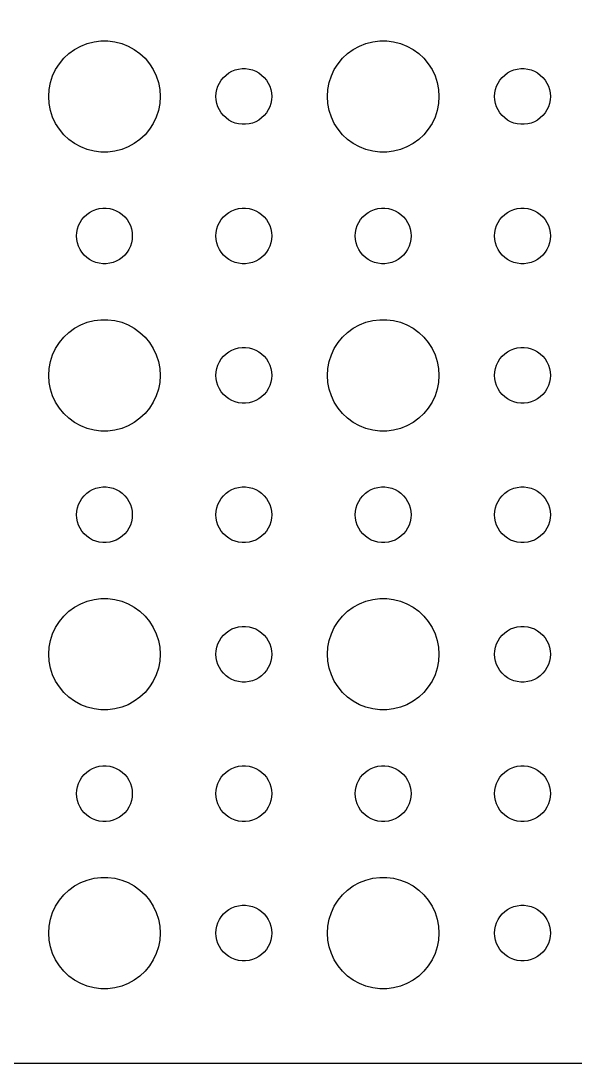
# Model space of a CAD drawing. Extents: x -112 to 112, y -112 to 112.
# Drawn here: x -4.5 to 25.3, y -112 to -55.9 of the extents above; entities that cross this region are included whole.
import ezdxf

# ---------------------------------------------------------------- set-up
doc = ezdxf.new("R2010")
doc.units = 0
doc.layers.get('0').update_dxf_attribs({"linetype": 'CONTINUOUS'})

msp = doc.modelspace()

# ---------------------------------------------------------------- linework, layer by layer
msp.add_lwpolyline([(-107, -111.997), (107, -111.997), (107, -111.99), (107.314, -111.99), (107.937, -111.911), (108.545, -111.755), (109.129, -111.524), (109.679, -111.222), (110.187, -110.853), (110.645, -110.423), (111.045, -109.939), (111.382, -109.409), (111.649, -108.841), (111.843, -108.243), (111.961, -107.627), (112, -107), (112, 107)])
for points in [[(-0.18837, -62.9941), (-0.56214, -62.9469), (-0.92705, -62.8532), (-1.27734, -62.7145), (-1.60748, -62.533), (-1.91227, -62.3115), (-2.18691, -62.0536), (-2.42705, -61.7634), (-2.62892, -61.4453), (-2.78933, -61.1044), (-2.90575, -60.7461), (-2.97634, -60.376), (-3, -60), (-2.97634, -59.624), (-2.90575, -59.2539), (-2.78933, -58.8956), (-2.62892, -58.5547), (-2.42705, -58.2366), (-2.18691, -57.9464), (-1.91227, -57.6885), (-1.60748, -57.467), (-1.27734, -57.2855), (-0.92705, -57.1468), (-0.56214, -57.0531), (-0.18837, -57.0059), (0.18837, -57.0059), (0.56214, -57.0531), (0.92705, -57.1468), (1.27734, -57.2855), (1.60748, -57.467), (1.91227, -57.6885), (2.18691, -57.9464), (2.42705, -58.2366), (2.62892, -58.5547), (2.78933, -58.8956), (2.90575, -59.2539), (2.97634, -59.624), (3, -60), (2.97634, -60.376), (2.90575, -60.7461), (2.78933, -61.1044), (2.62892, -61.4453), (2.42705, -61.7634), (2.18691, -62.0536), (1.91227, -62.3115), (1.60748, -62.533), (1.27734, -62.7145), (0.92705, -62.8532), (0.56214, -62.9469), (0.18837, -62.9941)], [(14.8116, -62.9941), (14.4379, -62.9469), (14.0729, -62.8532), (13.7227, -62.7145), (13.3925, -62.533), (13.0877, -62.3115), (12.8131, -62.0536), (12.5729, -61.7634), (12.3711, -61.4453), (12.2107, -61.1044), (12.0943, -60.7461), (12.0237, -60.376), (12, -60), (12.0237, -59.624), (12.0943, -59.2539), (12.2107, -58.8956), (12.3711, -58.5547), (12.5729, -58.2366), (12.8131, -57.9464), (13.0877, -57.6885), (13.3925, -57.467), (13.7227, -57.2855), (14.0729, -57.1468), (14.4379, -57.0531), (14.8116, -57.0059), (15.1884, -57.0059), (15.5621, -57.0531), (15.9271, -57.1468), (16.2773, -57.2855), (16.6075, -57.467), (16.9123, -57.6885), (17.1869, -57.9464), (17.4271, -58.2366), (17.6289, -58.5547), (17.7893, -58.8956), (17.9057, -59.2539), (17.9763, -59.624), (18, -60), (17.9763, -60.376), (17.9057, -60.7461), (17.7893, -61.1044), (17.6289, -61.4453), (17.4271, -61.7634), (17.1869, -62.0536), (16.9123, -62.3115), (16.6075, -62.533), (16.2773, -62.7145), (15.9271, -62.8532), (15.5621, -62.9469), (15.1884, -62.9941)], [(7.40581, -61.497), (7.21893, -61.4734), (7.03647, -61.4266), (6.86133, -61.3572), (6.69626, -61.2665), (6.54386, -61.1558), (6.40655, -61.0268), (6.28647, -60.8817), (6.18554, -60.7226), (6.10534, -60.5522), (6.04713, -60.373), (6.01183, -60.188), (6, -60), (6.01183, -59.812), (6.04713, -59.627), (6.10534, -59.4478), (6.18554, -59.2774), (6.28647, -59.1183), (6.40655, -58.9732), (6.54386, -58.8442), (6.69626, -58.7335), (6.86133, -58.6428), (7.03647, -58.5734), (7.21893, -58.5266), (7.40581, -58.503), (7.59419, -58.503), (7.78107, -58.5266), (7.96353, -58.5734), (8.13867, -58.6428), (8.30374, -58.7335), (8.45614, -58.8442), (8.59345, -58.9732), (8.71353, -59.1183), (8.81446, -59.2774), (8.89466, -59.4478), (8.95287, -59.627), (8.98817, -59.812), (9, -60), (8.98817, -60.188), (8.95287, -60.373), (8.89466, -60.5522), (8.81446, -60.7226), (8.71353, -60.8817), (8.59345, -61.0268), (8.45614, -61.1558), (8.30374, -61.2665), (8.13867, -61.3572), (7.96353, -61.4266), (7.78107, -61.4734), (7.59419, -61.497)], [(22.4058, -61.497), (22.2189, -61.4734), (22.0365, -61.4266), (21.8613, -61.3572), (21.6963, -61.2665), (21.5439, -61.1558), (21.4065, -61.0268), (21.2865, -60.8817), (21.1855, -60.7226), (21.1053, -60.5522), (21.0471, -60.373), (21.0118, -60.188), (21, -60), (21.0118, -59.812), (21.0471, -59.627), (21.1053, -59.4478), (21.1855, -59.2774), (21.2865, -59.1183), (21.4065, -58.9732), (21.5439, -58.8442), (21.6963, -58.7335), (21.8613, -58.6428), (22.0365, -58.5734), (22.2189, -58.5266), (22.4058, -58.503), (22.5942, -58.503), (22.7811, -58.5266), (22.9635, -58.5734), (23.1387, -58.6428), (23.3037, -58.7335), (23.4561, -58.8442), (23.5935, -58.9732), (23.7135, -59.1183), (23.8145, -59.2774), (23.8947, -59.4478), (23.9529, -59.627), (23.9882, -59.812), (24, -60), (23.9882, -60.188), (23.9529, -60.373), (23.8947, -60.5522), (23.8145, -60.7226), (23.7135, -60.8817), (23.5935, -61.0268), (23.4561, -61.1558), (23.3037, -61.2665), (23.1387, -61.3572), (22.9635, -61.4266), (22.7811, -61.4734), (22.5942, -61.497)], [(-0.09419, -68.997), (-0.28107, -68.9734), (-0.46353, -68.9266), (-0.63867, -68.8572), (-0.80374, -68.7665), (-0.95614, -68.6558), (-1.09345, -68.5268), (-1.21353, -68.3817), (-1.31446, -68.2226), (-1.39466, -68.0522), (-1.45287, -67.873), (-1.48817, -67.688), (-1.5, -67.5), (-1.48817, -67.312), (-1.45287, -67.127), (-1.39466, -66.9478), (-1.31446, -66.7774), (-1.21353, -66.6183), (-1.09345, -66.4732), (-0.95614, -66.3442), (-0.80374, -66.2335), (-0.63867, -66.1428), (-0.46353, -66.0734), (-0.28107, -66.0266), (-0.09419, -66.003), (0.09419, -66.003), (0.28107, -66.0266), (0.46353, -66.0734), (0.63867, -66.1428), (0.80374, -66.2335), (0.95614, -66.3442), (1.09345, -66.4732), (1.21353, -66.6183), (1.31446, -66.7774), (1.39466, -66.9478), (1.45287, -67.127), (1.48817, -67.312), (1.5, -67.5), (1.48817, -67.688), (1.45287, -67.873), (1.39466, -68.0522), (1.31446, -68.2226), (1.21353, -68.3817), (1.09345, -68.5268), (0.95614, -68.6558), (0.80374, -68.7665), (0.63867, -68.8572), (0.46353, -68.9266), (0.28107, -68.9734), (0.09419, -68.997)], [(7.40581, -68.997), (7.21893, -68.9734), (7.03647, -68.9266), (6.86133, -68.8572), (6.69626, -68.7665), (6.54386, -68.6558), (6.40655, -68.5268), (6.28647, -68.3817), (6.18554, -68.2226), (6.10534, -68.0522), (6.04713, -67.873), (6.01183, -67.688), (6, -67.5), (6.01183, -67.312), (6.04713, -67.127), (6.10534, -66.9478), (6.18554, -66.7774), (6.28647, -66.6183), (6.40655, -66.4732), (6.54386, -66.3442), (6.69626, -66.2335), (6.86133, -66.1428), (7.03647, -66.0734), (7.21893, -66.0266), (7.40581, -66.003), (7.59419, -66.003), (7.78107, -66.0266), (7.96353, -66.0734), (8.13867, -66.1428), (8.30374, -66.2335), (8.45614, -66.3442), (8.59345, -66.4732), (8.71353, -66.6183), (8.81446, -66.7774), (8.89466, -66.9478), (8.95287, -67.127), (8.98817, -67.312), (9, -67.5), (8.98817, -67.688), (8.95287, -67.873), (8.89466, -68.0522), (8.81446, -68.2226), (8.71353, -68.3817), (8.59345, -68.5268), (8.45614, -68.6558), (8.30374, -68.7665), (8.13867, -68.8572), (7.96353, -68.9266), (7.78107, -68.9734), (7.59419, -68.997)], [(14.9058, -68.997), (14.7189, -68.9734), (14.5365, -68.9266), (14.3613, -68.8572), (14.1963, -68.7665), (14.0439, -68.6558), (13.9065, -68.5268), (13.7865, -68.3817), (13.6855, -68.2226), (13.6053, -68.0522), (13.5471, -67.873), (13.5118, -67.688), (13.5, -67.5), (13.5118, -67.312), (13.5471, -67.127), (13.6053, -66.9478), (13.6855, -66.7774), (13.7865, -66.6183), (13.9065, -66.4732), (14.0439, -66.3442), (14.1963, -66.2335), (14.3613, -66.1428), (14.5365, -66.0734), (14.7189, -66.0266), (14.9058, -66.003), (15.0942, -66.003), (15.2811, -66.0266), (15.4635, -66.0734), (15.6387, -66.1428), (15.8037, -66.2335), (15.9561, -66.3442), (16.0935, -66.4732), (16.2135, -66.6183), (16.3145, -66.7774), (16.3947, -66.9478), (16.4529, -67.127), (16.4882, -67.312), (16.5, -67.5), (16.4882, -67.688), (16.4529, -67.873), (16.3947, -68.0522), (16.3145, -68.2226), (16.2135, -68.3817), (16.0935, -68.5268), (15.9561, -68.6558), (15.8037, -68.7665), (15.6387, -68.8572), (15.4635, -68.9266), (15.2811, -68.9734), (15.0942, -68.997)], [(22.4058, -68.997), (22.2189, -68.9734), (22.0365, -68.9266), (21.8613, -68.8572), (21.6963, -68.7665), (21.5439, -68.6558), (21.4065, -68.5268), (21.2865, -68.3817), (21.1855, -68.2226), (21.1053, -68.0522), (21.0471, -67.873), (21.0118, -67.688), (21, -67.5), (21.0118, -67.312), (21.0471, -67.127), (21.1053, -66.9478), (21.1855, -66.7774), (21.2865, -66.6183), (21.4065, -66.4732), (21.5439, -66.3442), (21.6963, -66.2335), (21.8613, -66.1428), (22.0365, -66.0734), (22.2189, -66.0266), (22.4058, -66.003), (22.5942, -66.003), (22.7811, -66.0266), (22.9635, -66.0734), (23.1387, -66.1428), (23.3037, -66.2335), (23.4561, -66.3442), (23.5935, -66.4732), (23.7135, -66.6183), (23.8145, -66.7774), (23.8947, -66.9478), (23.9529, -67.127), (23.9882, -67.312), (24, -67.5), (23.9882, -67.688), (23.9529, -67.873), (23.8947, -68.0522), (23.8145, -68.2226), (23.7135, -68.3817), (23.5935, -68.5268), (23.4561, -68.6558), (23.3037, -68.7665), (23.1387, -68.8572), (22.9635, -68.9266), (22.7811, -68.9734), (22.5942, -68.997)], [(-0.18837, -77.9941), (-0.56214, -77.9469), (-0.92705, -77.8532), (-1.27734, -77.7145), (-1.60748, -77.533), (-1.91227, -77.3115), (-2.18691, -77.0536), (-2.42705, -76.7634), (-2.62892, -76.4453), (-2.78933, -76.1044), (-2.90575, -75.7461), (-2.97634, -75.376), (-3, -75), (-2.97634, -74.624), (-2.90575, -74.2539), (-2.78933, -73.8956), (-2.62892, -73.5547), (-2.42705, -73.2366), (-2.18691, -72.9464), (-1.91227, -72.6885), (-1.60748, -72.467), (-1.27734, -72.2855), (-0.92705, -72.1468), (-0.56214, -72.0531), (-0.18837, -72.0059), (0.18837, -72.0059), (0.56214, -72.0531), (0.92705, -72.1468), (1.27734, -72.2855), (1.60748, -72.467), (1.91227, -72.6885), (2.18691, -72.9464), (2.42705, -73.2366), (2.62892, -73.5547), (2.78933, -73.8956), (2.90575, -74.2539), (2.97634, -74.624), (3, -75), (2.97634, -75.376), (2.90575, -75.7461), (2.78933, -76.1044), (2.62892, -76.4453), (2.42705, -76.7634), (2.18691, -77.0536), (1.91227, -77.3115), (1.60748, -77.533), (1.27734, -77.7145), (0.92705, -77.8532), (0.56214, -77.9469), (0.18837, -77.9941)], [(14.8116, -77.9941), (14.4379, -77.9469), (14.0729, -77.8532), (13.7227, -77.7145), (13.3925, -77.533), (13.0877, -77.3115), (12.8131, -77.0536), (12.5729, -76.7634), (12.3711, -76.4453), (12.2107, -76.1044), (12.0943, -75.7461), (12.0237, -75.376), (12, -75), (12.0237, -74.624), (12.0943, -74.2539), (12.2107, -73.8956), (12.3711, -73.5547), (12.5729, -73.2366), (12.8131, -72.9464), (13.0877, -72.6885), (13.3925, -72.467), (13.7227, -72.2855), (14.0729, -72.1468), (14.4379, -72.0531), (14.8116, -72.0059), (15.1884, -72.0059), (15.5621, -72.0531), (15.9271, -72.1468), (16.2773, -72.2855), (16.6075, -72.467), (16.9123, -72.6885), (17.1869, -72.9464), (17.4271, -73.2366), (17.6289, -73.5547), (17.7893, -73.8956), (17.9057, -74.2539), (17.9763, -74.624), (18, -75), (17.9763, -75.376), (17.9057, -75.7461), (17.7893, -76.1044), (17.6289, -76.4453), (17.4271, -76.7634), (17.1869, -77.0536), (16.9123, -77.3115), (16.6075, -77.533), (16.2773, -77.7145), (15.9271, -77.8532), (15.5621, -77.9469), (15.1884, -77.9941)], [(7.40581, -76.497), (7.21893, -76.4734), (7.03647, -76.4266), (6.86133, -76.3572), (6.69626, -76.2665), (6.54386, -76.1558), (6.40655, -76.0268), (6.28647, -75.8817), (6.18554, -75.7226), (6.10534, -75.5522), (6.04713, -75.373), (6.01183, -75.188), (6, -75), (6.01183, -74.812), (6.04713, -74.627), (6.10534, -74.4478), (6.18554, -74.2774), (6.28647, -74.1183), (6.40655, -73.9732), (6.54386, -73.8442), (6.69626, -73.7335), (6.86133, -73.6428), (7.03647, -73.5734), (7.21893, -73.5266), (7.40581, -73.503), (7.59419, -73.503), (7.78107, -73.5266), (7.96353, -73.5734), (8.13867, -73.6428), (8.30374, -73.7335), (8.45614, -73.8442), (8.59345, -73.9732), (8.71353, -74.1183), (8.81446, -74.2774), (8.89466, -74.4478), (8.95287, -74.627), (8.98817, -74.812), (9, -75), (8.98817, -75.188), (8.95287, -75.373), (8.89466, -75.5522), (8.81446, -75.7226), (8.71353, -75.8817), (8.59345, -76.0268), (8.45614, -76.1558), (8.30374, -76.2665), (8.13867, -76.3572), (7.96353, -76.4266), (7.78107, -76.4734), (7.59419, -76.497)], [(22.4058, -76.497), (22.2189, -76.4734), (22.0365, -76.4266), (21.8613, -76.3572), (21.6963, -76.2665), (21.5439, -76.1558), (21.4065, -76.0268), (21.2865, -75.8817), (21.1855, -75.7226), (21.1053, -75.5522), (21.0471, -75.373), (21.0118, -75.188), (21, -75), (21.0118, -74.812), (21.0471, -74.627), (21.1053, -74.4478), (21.1855, -74.2774), (21.2865, -74.1183), (21.4065, -73.9732), (21.5439, -73.8442), (21.6963, -73.7335), (21.8613, -73.6428), (22.0365, -73.5734), (22.2189, -73.5266), (22.4058, -73.503), (22.5942, -73.503), (22.7811, -73.5266), (22.9635, -73.5734), (23.1387, -73.6428), (23.3037, -73.7335), (23.4561, -73.8442), (23.5935, -73.9732), (23.7135, -74.1183), (23.8145, -74.2774), (23.8947, -74.4478), (23.9529, -74.627), (23.9882, -74.812), (24, -75), (23.9882, -75.188), (23.9529, -75.373), (23.8947, -75.5522), (23.8145, -75.7226), (23.7135, -75.8817), (23.5935, -76.0268), (23.4561, -76.1558), (23.3037, -76.2665), (23.1387, -76.3572), (22.9635, -76.4266), (22.7811, -76.4734), (22.5942, -76.497)], [(-0.09419, -83.997), (-0.28107, -83.9734), (-0.46353, -83.9266), (-0.63867, -83.8572), (-0.80374, -83.7665), (-0.95614, -83.6558), (-1.09345, -83.5268), (-1.21353, -83.3817), (-1.31446, -83.2226), (-1.39466, -83.0522), (-1.45287, -82.873), (-1.48817, -82.688), (-1.5, -82.5), (-1.48817, -82.312), (-1.45287, -82.127), (-1.39466, -81.9478), (-1.31446, -81.7774), (-1.21353, -81.6183), (-1.09345, -81.4732), (-0.95614, -81.3442), (-0.80374, -81.2335), (-0.63867, -81.1428), (-0.46353, -81.0734), (-0.28107, -81.0266), (-0.09419, -81.003), (0.09419, -81.003), (0.28107, -81.0266), (0.46353, -81.0734), (0.63867, -81.1428), (0.80374, -81.2335), (0.95614, -81.3442), (1.09345, -81.4732), (1.21353, -81.6183), (1.31446, -81.7774), (1.39466, -81.9478), (1.45287, -82.127), (1.48817, -82.312), (1.5, -82.5), (1.48817, -82.688), (1.45287, -82.873), (1.39466, -83.0522), (1.31446, -83.2226), (1.21353, -83.3817), (1.09345, -83.5268), (0.95614, -83.6558), (0.80374, -83.7665), (0.63867, -83.8572), (0.46353, -83.9266), (0.28107, -83.9734), (0.09419, -83.997)], [(7.40581, -83.997), (7.21893, -83.9734), (7.03647, -83.9266), (6.86133, -83.8572), (6.69626, -83.7665), (6.54386, -83.6558), (6.40655, -83.5268), (6.28647, -83.3817), (6.18554, -83.2226), (6.10534, -83.0522), (6.04713, -82.873), (6.01183, -82.688), (6, -82.5), (6.01183, -82.312), (6.04713, -82.127), (6.10534, -81.9478), (6.18554, -81.7774), (6.28647, -81.6183), (6.40655, -81.4732), (6.54386, -81.3442), (6.69626, -81.2335), (6.86133, -81.1428), (7.03647, -81.0734), (7.21893, -81.0266), (7.40581, -81.003), (7.59419, -81.003), (7.78107, -81.0266), (7.96353, -81.0734), (8.13867, -81.1428), (8.30374, -81.2335), (8.45614, -81.3442), (8.59345, -81.4732), (8.71353, -81.6183), (8.81446, -81.7774), (8.89466, -81.9478), (8.95287, -82.127), (8.98817, -82.312), (9, -82.5), (8.98817, -82.688), (8.95287, -82.873), (8.89466, -83.0522), (8.81446, -83.2226), (8.71353, -83.3817), (8.59345, -83.5268), (8.45614, -83.6558), (8.30374, -83.7665), (8.13867, -83.8572), (7.96353, -83.9266), (7.78107, -83.9734), (7.59419, -83.997)], [(14.9058, -83.997), (14.7189, -83.9734), (14.5365, -83.9266), (14.3613, -83.8572), (14.1963, -83.7665), (14.0439, -83.6558), (13.9065, -83.5268), (13.7865, -83.3817), (13.6855, -83.2226), (13.6053, -83.0522), (13.5471, -82.873), (13.5118, -82.688), (13.5, -82.5), (13.5118, -82.312), (13.5471, -82.127), (13.6053, -81.9478), (13.6855, -81.7774), (13.7865, -81.6183), (13.9065, -81.4732), (14.0439, -81.3442), (14.1963, -81.2335), (14.3613, -81.1428), (14.5365, -81.0734), (14.7189, -81.0266), (14.9058, -81.003), (15.0942, -81.003), (15.2811, -81.0266), (15.4635, -81.0734), (15.6387, -81.1428), (15.8037, -81.2335), (15.9561, -81.3442), (16.0935, -81.4732), (16.2135, -81.6183), (16.3145, -81.7774), (16.3947, -81.9478), (16.4529, -82.127), (16.4882, -82.312), (16.5, -82.5), (16.4882, -82.688), (16.4529, -82.873), (16.3947, -83.0522), (16.3145, -83.2226), (16.2135, -83.3817), (16.0935, -83.5268), (15.9561, -83.6558), (15.8037, -83.7665), (15.6387, -83.8572), (15.4635, -83.9266), (15.2811, -83.9734), (15.0942, -83.997)], [(22.4058, -83.997), (22.2189, -83.9734), (22.0365, -83.9266), (21.8613, -83.8572), (21.6963, -83.7665), (21.5439, -83.6558), (21.4065, -83.5268), (21.2865, -83.3817), (21.1855, -83.2226), (21.1053, -83.0522), (21.0471, -82.873), (21.0118, -82.688), (21, -82.5), (21.0118, -82.312), (21.0471, -82.127), (21.1053, -81.9478), (21.1855, -81.7774), (21.2865, -81.6183), (21.4065, -81.4732), (21.5439, -81.3442), (21.6963, -81.2335), (21.8613, -81.1428), (22.0365, -81.0734), (22.2189, -81.0266), (22.4058, -81.003), (22.5942, -81.003), (22.7811, -81.0266), (22.9635, -81.0734), (23.1387, -81.1428), (23.3037, -81.2335), (23.4561, -81.3442), (23.5935, -81.4732), (23.7135, -81.6183), (23.8145, -81.7774), (23.8947, -81.9478), (23.9529, -82.127), (23.9882, -82.312), (24, -82.5), (23.9882, -82.688), (23.9529, -82.873), (23.8947, -83.0522), (23.8145, -83.2226), (23.7135, -83.3817), (23.5935, -83.5268), (23.4561, -83.6558), (23.3037, -83.7665), (23.1387, -83.8572), (22.9635, -83.9266), (22.7811, -83.9734), (22.5942, -83.997)], [(-0.18837, -92.9941), (-0.56214, -92.9469), (-0.92705, -92.8532), (-1.27734, -92.7145), (-1.60748, -92.533), (-1.91227, -92.3115), (-2.18691, -92.0536), (-2.42705, -91.7634), (-2.62892, -91.4453), (-2.78933, -91.1044), (-2.90575, -90.7461), (-2.97634, -90.376), (-3, -90), (-2.97634, -89.624), (-2.90575, -89.2539), (-2.78933, -88.8956), (-2.62892, -88.5547), (-2.42705, -88.2366), (-2.18691, -87.9464), (-1.91227, -87.6885), (-1.60748, -87.467), (-1.27734, -87.2855), (-0.92705, -87.1468), (-0.56214, -87.0531), (-0.18837, -87.0059), (0.18837, -87.0059), (0.56214, -87.0531), (0.92705, -87.1468), (1.27734, -87.2855), (1.60748, -87.467), (1.91227, -87.6885), (2.18691, -87.9464), (2.42705, -88.2366), (2.62892, -88.5547), (2.78933, -88.8956), (2.90575, -89.2539), (2.97634, -89.624), (3, -90), (2.97634, -90.376), (2.90575, -90.7461), (2.78933, -91.1044), (2.62892, -91.4453), (2.42705, -91.7634), (2.18691, -92.0536), (1.91227, -92.3115), (1.60748, -92.533), (1.27734, -92.7145), (0.92705, -92.8532), (0.56214, -92.9469), (0.18837, -92.9941)], [(14.8116, -92.9941), (14.4379, -92.9469), (14.0729, -92.8532), (13.7227, -92.7145), (13.3925, -92.533), (13.0877, -92.3115), (12.8131, -92.0536), (12.5729, -91.7634), (12.3711, -91.4453), (12.2107, -91.1044), (12.0943, -90.7461), (12.0237, -90.376), (12, -90), (12.0237, -89.624), (12.0943, -89.2539), (12.2107, -88.8956), (12.3711, -88.5547), (12.5729, -88.2366), (12.8131, -87.9464), (13.0877, -87.6885), (13.3925, -87.467), (13.7227, -87.2855), (14.0729, -87.1468), (14.4379, -87.0531), (14.8116, -87.0059), (15.1884, -87.0059), (15.5621, -87.0531), (15.9271, -87.1468), (16.2773, -87.2855), (16.6075, -87.467), (16.9123, -87.6885), (17.1869, -87.9464), (17.4271, -88.2366), (17.6289, -88.5547), (17.7893, -88.8956), (17.9057, -89.2539), (17.9763, -89.624), (18, -90), (17.9763, -90.376), (17.9057, -90.7461), (17.7893, -91.1044), (17.6289, -91.4453), (17.4271, -91.7634), (17.1869, -92.0536), (16.9123, -92.3115), (16.6075, -92.533), (16.2773, -92.7145), (15.9271, -92.8532), (15.5621, -92.9469), (15.1884, -92.9941)], [(7.40581, -91.497), (7.21893, -91.4734), (7.03647, -91.4266), (6.86133, -91.3572), (6.69626, -91.2665), (6.54386, -91.1558), (6.40655, -91.0268), (6.28647, -90.8817), (6.18554, -90.7226), (6.10534, -90.5522), (6.04713, -90.373), (6.01183, -90.188), (6, -90), (6.01183, -89.812), (6.04713, -89.627), (6.10534, -89.4478), (6.18554, -89.2774), (6.28647, -89.1183), (6.40655, -88.9732), (6.54386, -88.8442), (6.69626, -88.7335), (6.86133, -88.6428), (7.03647, -88.5734), (7.21893, -88.5266), (7.40581, -88.503), (7.59419, -88.503), (7.78107, -88.5266), (7.96353, -88.5734), (8.13867, -88.6428), (8.30374, -88.7335), (8.45614, -88.8442), (8.59345, -88.9732), (8.71353, -89.1183), (8.81446, -89.2774), (8.89466, -89.4478), (8.95287, -89.627), (8.98817, -89.812), (9, -90), (8.98817, -90.188), (8.95287, -90.373), (8.89466, -90.5522), (8.81446, -90.7226), (8.71353, -90.8817), (8.59345, -91.0268), (8.45614, -91.1558), (8.30374, -91.2665), (8.13867, -91.3572), (7.96353, -91.4266), (7.78107, -91.4734), (7.59419, -91.497)], [(22.4058, -91.497), (22.2189, -91.4734), (22.0365, -91.4266), (21.8613, -91.3572), (21.6963, -91.2665), (21.5439, -91.1558), (21.4065, -91.0268), (21.2865, -90.8817), (21.1855, -90.7226), (21.1053, -90.5522), (21.0471, -90.373), (21.0118, -90.188), (21, -90), (21.0118, -89.812), (21.0471, -89.627), (21.1053, -89.4478), (21.1855, -89.2774), (21.2865, -89.1183), (21.4065, -88.9732), (21.5439, -88.8442), (21.6963, -88.7335), (21.8613, -88.6428), (22.0365, -88.5734), (22.2189, -88.5266), (22.4058, -88.503), (22.5942, -88.503), (22.7811, -88.5266), (22.9635, -88.5734), (23.1387, -88.6428), (23.3037, -88.7335), (23.4561, -88.8442), (23.5935, -88.9732), (23.7135, -89.1183), (23.8145, -89.2774), (23.8947, -89.4478), (23.9529, -89.627), (23.9882, -89.812), (24, -90), (23.9882, -90.188), (23.9529, -90.373), (23.8947, -90.5522), (23.8145, -90.7226), (23.7135, -90.8817), (23.5935, -91.0268), (23.4561, -91.1558), (23.3037, -91.2665), (23.1387, -91.3572), (22.9635, -91.4266), (22.7811, -91.4734), (22.5942, -91.497)], [(-0.09419, -98.997), (-0.28107, -98.9734), (-0.46353, -98.9266), (-0.63867, -98.8572), (-0.80374, -98.7665), (-0.95614, -98.6558), (-1.09345, -98.5268), (-1.21353, -98.3817), (-1.31446, -98.2226), (-1.39466, -98.0522), (-1.45287, -97.873), (-1.48817, -97.688), (-1.5, -97.5), (-1.48817, -97.312), (-1.45287, -97.127), (-1.39466, -96.9478), (-1.31446, -96.7774), (-1.21353, -96.6183), (-1.09345, -96.4732), (-0.95614, -96.3442), (-0.80374, -96.2335), (-0.63867, -96.1428), (-0.46353, -96.0734), (-0.28107, -96.0266), (-0.09419, -96.003), (0.09419, -96.003), (0.28107, -96.0266), (0.46353, -96.0734), (0.63867, -96.1428), (0.80374, -96.2335), (0.95614, -96.3442), (1.09345, -96.4732), (1.21353, -96.6183), (1.31446, -96.7774), (1.39466, -96.9478), (1.45287, -97.127), (1.48817, -97.312), (1.5, -97.5), (1.48817, -97.688), (1.45287, -97.873), (1.39466, -98.0522), (1.31446, -98.2226), (1.21353, -98.3817), (1.09345, -98.5268), (0.95614, -98.6558), (0.80374, -98.7665), (0.63867, -98.8572), (0.46353, -98.9266), (0.28107, -98.9734), (0.09419, -98.997)], [(7.40581, -98.997), (7.21893, -98.9734), (7.03647, -98.9266), (6.86133, -98.8572), (6.69626, -98.7665), (6.54386, -98.6558), (6.40655, -98.5268), (6.28647, -98.3817), (6.18554, -98.2226), (6.10534, -98.0522), (6.04713, -97.873), (6.01183, -97.688), (6, -97.5), (6.01183, -97.312), (6.04713, -97.127), (6.10534, -96.9478), (6.18554, -96.7774), (6.28647, -96.6183), (6.40655, -96.4732), (6.54386, -96.3442), (6.69626, -96.2335), (6.86133, -96.1428), (7.03647, -96.0734), (7.21893, -96.0266), (7.40581, -96.003), (7.59419, -96.003), (7.78107, -96.0266), (7.96353, -96.0734), (8.13867, -96.1428), (8.30374, -96.2335), (8.45614, -96.3442), (8.59345, -96.4732), (8.71353, -96.6183), (8.81446, -96.7774), (8.89466, -96.9478), (8.95287, -97.127), (8.98817, -97.312), (9, -97.5), (8.98817, -97.688), (8.95287, -97.873), (8.89466, -98.0522), (8.81446, -98.2226), (8.71353, -98.3817), (8.59345, -98.5268), (8.45614, -98.6558), (8.30374, -98.7665), (8.13867, -98.8572), (7.96353, -98.9266), (7.78107, -98.9734), (7.59419, -98.997)], [(14.9058, -98.997), (14.7189, -98.9734), (14.5365, -98.9266), (14.3613, -98.8572), (14.1963, -98.7665), (14.0439, -98.6558), (13.9065, -98.5268), (13.7865, -98.3817), (13.6855, -98.2226), (13.6053, -98.0522), (13.5471, -97.873), (13.5118, -97.688), (13.5, -97.5), (13.5118, -97.312), (13.5471, -97.127), (13.6053, -96.9478), (13.6855, -96.7774), (13.7865, -96.6183), (13.9065, -96.4732), (14.0439, -96.3442), (14.1963, -96.2335), (14.3613, -96.1428), (14.5365, -96.0734), (14.7189, -96.0266), (14.9058, -96.003), (15.0942, -96.003), (15.2811, -96.0266), (15.4635, -96.0734), (15.6387, -96.1428), (15.8037, -96.2335), (15.9561, -96.3442), (16.0935, -96.4732), (16.2135, -96.6183), (16.3145, -96.7774), (16.3947, -96.9478), (16.4529, -97.127), (16.4882, -97.312), (16.5, -97.5), (16.4882, -97.688), (16.4529, -97.873), (16.3947, -98.0522), (16.3145, -98.2226), (16.2135, -98.3817), (16.0935, -98.5268), (15.9561, -98.6558), (15.8037, -98.7665), (15.6387, -98.8572), (15.4635, -98.9266), (15.2811, -98.9734), (15.0942, -98.997)], [(22.4058, -98.997), (22.2189, -98.9734), (22.0365, -98.9266), (21.8613, -98.8572), (21.6963, -98.7665), (21.5439, -98.6558), (21.4065, -98.5268), (21.2865, -98.3817), (21.1855, -98.2226), (21.1053, -98.0522), (21.0471, -97.873), (21.0118, -97.688), (21, -97.5), (21.0118, -97.312), (21.0471, -97.127), (21.1053, -96.9478), (21.1855, -96.7774), (21.2865, -96.6183), (21.4065, -96.4732), (21.5439, -96.3442), (21.6963, -96.2335), (21.8613, -96.1428), (22.0365, -96.0734), (22.2189, -96.0266), (22.4058, -96.003), (22.5942, -96.003), (22.7811, -96.0266), (22.9635, -96.0734), (23.1387, -96.1428), (23.3037, -96.2335), (23.4561, -96.3442), (23.5935, -96.4732), (23.7135, -96.6183), (23.8145, -96.7774), (23.8947, -96.9478), (23.9529, -97.127), (23.9882, -97.312), (24, -97.5), (23.9882, -97.688), (23.9529, -97.873), (23.8947, -98.0522), (23.8145, -98.2226), (23.7135, -98.3817), (23.5935, -98.5268), (23.4561, -98.6558), (23.3037, -98.7665), (23.1387, -98.8572), (22.9635, -98.9266), (22.7811, -98.9734), (22.5942, -98.997)], [(-0.18837, -107.994), (-0.56214, -107.947), (-0.92705, -107.853), (-1.27734, -107.714), (-1.60748, -107.533), (-1.91227, -107.312), (-2.18691, -107.054), (-2.42705, -106.763), (-2.62892, -106.445), (-2.78933, -106.104), (-2.90575, -105.746), (-2.97634, -105.376), (-3, -105), (-2.97634, -104.624), (-2.90575, -104.254), (-2.78933, -103.896), (-2.62892, -103.555), (-2.42705, -103.237), (-2.18691, -102.946), (-1.91227, -102.688), (-1.60748, -102.467), (-1.27734, -102.286), (-0.92705, -102.147), (-0.56214, -102.053), (-0.18837, -102.006), (0.18837, -102.006), (0.56214, -102.053), (0.92705, -102.147), (1.27734, -102.286), (1.60748, -102.467), (1.91227, -102.688), (2.18691, -102.946), (2.42705, -103.237), (2.62892, -103.555), (2.78933, -103.896), (2.90575, -104.254), (2.97634, -104.624), (3, -105), (2.97634, -105.376), (2.90575, -105.746), (2.78933, -106.104), (2.62892, -106.445), (2.42705, -106.763), (2.18691, -107.054), (1.91227, -107.312), (1.60748, -107.533), (1.27734, -107.714), (0.92705, -107.853), (0.56214, -107.947), (0.18837, -107.994)], [(14.8116, -107.994), (14.4379, -107.947), (14.0729, -107.853), (13.7227, -107.714), (13.3925, -107.533), (13.0877, -107.312), (12.8131, -107.054), (12.5729, -106.763), (12.3711, -106.445), (12.2107, -106.104), (12.0943, -105.746), (12.0237, -105.376), (12, -105), (12.0237, -104.624), (12.0943, -104.254), (12.2107, -103.896), (12.3711, -103.555), (12.5729, -103.237), (12.8131, -102.946), (13.0877, -102.688), (13.3925, -102.467), (13.7227, -102.286), (14.0729, -102.147), (14.4379, -102.053), (14.8116, -102.006), (15.1884, -102.006), (15.5621, -102.053), (15.9271, -102.147), (16.2773, -102.286), (16.6075, -102.467), (16.9123, -102.688), (17.1869, -102.946), (17.4271, -103.237), (17.6289, -103.555), (17.7893, -103.896), (17.9057, -104.254), (17.9763, -104.624), (18, -105), (17.9763, -105.376), (17.9057, -105.746), (17.7893, -106.104), (17.6289, -106.445), (17.4271, -106.763), (17.1869, -107.054), (16.9123, -107.312), (16.6075, -107.533), (16.2773, -107.714), (15.9271, -107.853), (15.5621, -107.947), (15.1884, -107.994)], [(7.40581, -106.497), (7.21893, -106.473), (7.03647, -106.427), (6.86133, -106.357), (6.69626, -106.266), (6.54386, -106.156), (6.40655, -106.027), (6.28647, -105.882), (6.18554, -105.723), (6.10534, -105.552), (6.04713, -105.373), (6.01183, -105.188), (6, -105), (6.01183, -104.812), (6.04713, -104.627), (6.10534, -104.448), (6.18554, -104.277), (6.28647, -104.118), (6.40655, -103.973), (6.54386, -103.844), (6.69626, -103.734), (6.86133, -103.643), (7.03647, -103.573), (7.21893, -103.527), (7.40581, -103.503), (7.59419, -103.503), (7.78107, -103.527), (7.96353, -103.573), (8.13867, -103.643), (8.30374, -103.734), (8.45614, -103.844), (8.59345, -103.973), (8.71353, -104.118), (8.81446, -104.277), (8.89466, -104.448), (8.95287, -104.627), (8.98817, -104.812), (9, -105), (8.98817, -105.188), (8.95287, -105.373), (8.89466, -105.552), (8.81446, -105.723), (8.71353, -105.882), (8.59345, -106.027), (8.45614, -106.156), (8.30374, -106.266), (8.13867, -106.357), (7.96353, -106.427), (7.78107, -106.473), (7.59419, -106.497)], [(22.4058, -106.497), (22.2189, -106.473), (22.0365, -106.427), (21.8613, -106.357), (21.6963, -106.266), (21.5439, -106.156), (21.4065, -106.027), (21.2865, -105.882), (21.1855, -105.723), (21.1053, -105.552), (21.0471, -105.373), (21.0118, -105.188), (21, -105), (21.0118, -104.812), (21.0471, -104.627), (21.1053, -104.448), (21.1855, -104.277), (21.2865, -104.118), (21.4065, -103.973), (21.5439, -103.844), (21.6963, -103.734), (21.8613, -103.643), (22.0365, -103.573), (22.2189, -103.527), (22.4058, -103.503), (22.5942, -103.503), (22.7811, -103.527), (22.9635, -103.573), (23.1387, -103.643), (23.3037, -103.734), (23.4561, -103.844), (23.5935, -103.973), (23.7135, -104.118), (23.8145, -104.277), (23.8947, -104.448), (23.9529, -104.627), (23.9882, -104.812), (24, -105), (23.9882, -105.188), (23.9529, -105.373), (23.8947, -105.552), (23.8145, -105.723), (23.7135, -105.882), (23.5935, -106.027), (23.4561, -106.156), (23.3037, -106.266), (23.1387, -106.357), (22.9635, -106.427), (22.7811, -106.473), (22.5942, -106.497)]]:
    msp.add_lwpolyline(points, close=True)

doc.saveas('drawing.dxf')
